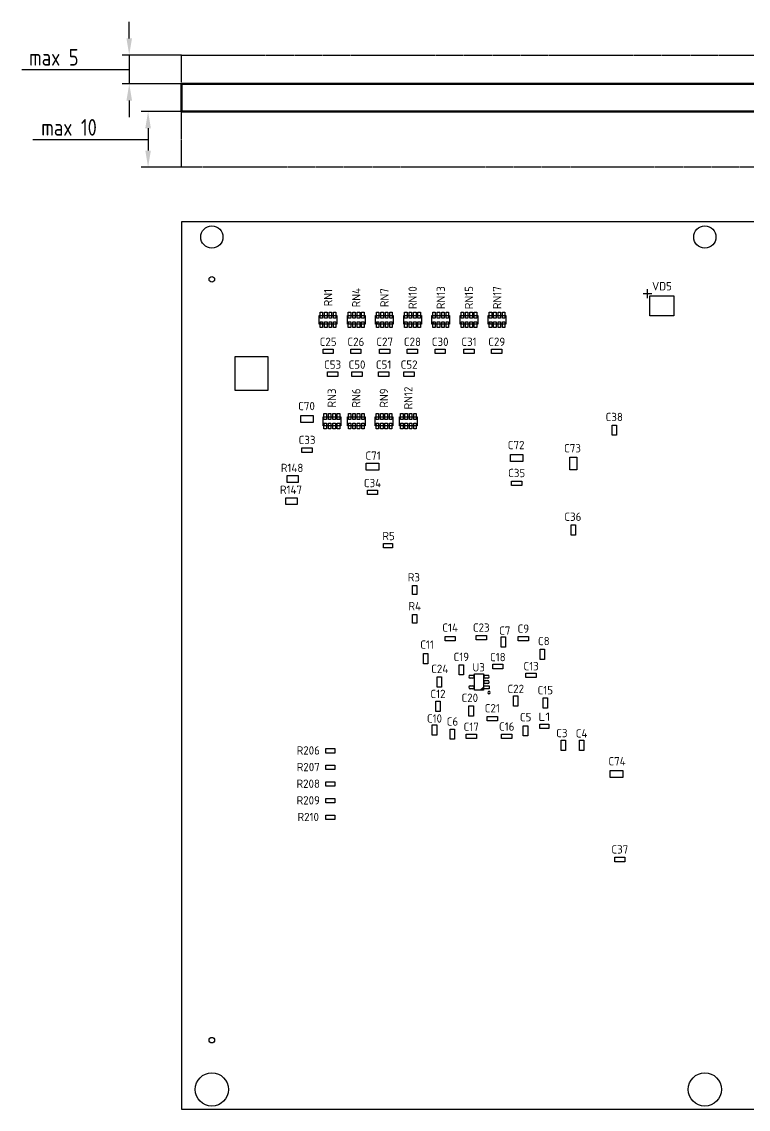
# Model space of a CAD drawing. Header units: millimetres. Extents: x -14 to 566, y -70 to 137.
# Drawn here: x 303.6 to 434.6, y -70.1 to 126 of the extents above; entities that cross this region are included whole.
import ezdxf
from ezdxf.enums import TextEntityAlignment as Align

# ---------------------------------------------------------------- set-up
doc = ezdxf.new("R2010")
doc.units = ezdxf.units.MM
doc.linetypes.add('Тип линии1', pattern=[10, 5, 0, 5])
for name, color, linetype in [('BG_OUTLINE', 7, 'Continuous'), ('PG_ASSEMBLY_BOTTOM', 7, 'Continuous'), ('PIN_BOTTOM', 7, 'Continuous'), ('RD_ASSEMBLY_BOTTOM', 7, 'Continuous'), ('РАЗМЕРЫ', 7, 'Continuous')]:
    doc.layers.add(name, color=color, linetype=linetype)
doc.styles.get("Standard").update_dxf_attribs({"font": 'txt.shx'})
doc.styles.add('ГОСТ 2.304', font='CS_Gost2304.shx')
doc.dimstyles.new('ЕСКД', dxfattribs={"dimscale": 0, "dimtxt": 3, "dimasz": 3, "dimexe": 1.25, "dimexo": 0, "dimtad": 1, "dimtoh": 1, "dimdec": 3, "dimrnd": 0.5, "dimtxsty": 'ГОСТ 2.304', "dimcen": 5, "dimadec": 3, "dimazin": 2, "dimtfac": 0.75, "dimtdec": 4, "dimtmove": 1, "dimatfit": 3, "dimfxl": 1, "dimtolj": 1, "dimarcsym": 0})

# ---------------------------------------------------------------- blocks, each defined once
blk = doc.blocks.new('*D427')
at = {"layer": 'Defpoints', "color": 0}
for p in [(332.4, 120), (323, 114.8), (332.4, 114.8)]:
    blk.add_point(p, dxfattribs=at)
at = {"layer": 'РАЗМЕРЫ', "color": 0, "lineweight": -2}
for p, q in [((323, 123), (323, 126)), ((332.4, 120), (321.75, 120)), ((323, 120), (323, 114.8)), ((303.61, 117.4), (315.19, 117.4)), ((315.19, 117.4), (323, 117.4)), ((332.4, 114.8), (321.75, 114.8)), ((323, 111.8), (323, 108.8))]:
    blk.add_line(p, q, dxfattribs=at)
at = {"layer": 'РАЗМЕРЫ', "color": 0}
for points in [[(322.5, 123), (323.5, 123), (323, 120)], [(323.5, 111.8), (322.5, 111.8), (323, 114.8)]]:
    blk.add_solid(points, dxfattribs=at)
at = {"layer": 'РАЗМЕРЫ', "color": 0, "ltscale": 100, "insert": (309.4, 119.59), "char_height": 3, "attachment_point": 5, "style": 'ГОСТ 2.304'}
blk.add_mtext('\\A1;max 5', dxfattribs=at)
blk = doc.blocks.new('*D428')
at = {"layer": 'Defpoints', "color": 0}
for p in [(332.4, 109.8), (326.4, 99.78), (332.4, 99.78)]:
    blk.add_point(p, dxfattribs=at)
at = {"layer": 'РАЗМЕРЫ', "color": 0, "lineweight": -2}
for p, q in [((332.4, 109.8), (325.15, 109.8)), ((326.4, 106.8), (326.4, 102.78)), ((305.63, 104.79), (318.65, 104.79)), ((318.65, 104.79), (326.4, 104.79)), ((332.4, 99.78), (325.15, 99.78))]:
    blk.add_line(p, q, dxfattribs=at)
at = {"layer": 'РАЗМЕРЫ', "color": 0}
for points in [[(326.9, 106.8), (325.9, 106.8), (326.4, 109.8)], [(325.9, 102.78), (326.9, 102.78), (326.4, 99.78)]]:
    blk.add_solid(points, dxfattribs=at)
at = {"layer": 'РАЗМЕРЫ', "color": 0, "ltscale": 100, "insert": (312.14, 106.96), "char_height": 3, "attachment_point": 5, "style": 'ГОСТ 2.304'}
blk.add_mtext('\\A1;max 10', dxfattribs=at)

msp = doc.modelspace()

# ---------------------------------------------------------------- linework, layer by layer
at = {"layer": 'BG_OUTLINE'}
for p, q in [((565.65, 89.9499), (332.4, 89.9499)), ((332.4, 89.9499), (332.4, -70.0501)), ((332.4, -70.0501), (565.65, -70.0501))]:
    msp.add_line(p, q, dxfattribs=at)
at = {"layer": 'BG_OUTLINE', "linetype": 'Тип линии1'}
msp.add_lwpolyline([(332.4, 120), (565.65, 120), (565.65, 99.7824), (332.4, 99.7824)], close=True, dxfattribs=at)
at = {"layer": 'BG_OUTLINE', "lineweight": 50}
msp.add_lwpolyline([(332.4, 114.8), (565.65, 114.8), (565.65, 109.8), (332.4, 109.8)], close=True, dxfattribs=at)
at = {"layer": 'PG_ASSEMBLY_BOTTOM'}
for p, q in [((417.27, 76.9699), (415.67, 76.9699)), ((416.47, 76.1699), (416.47, 77.7699)), ((416.908, 72.9579), (416.908, 76.5819)), ((416.908, 76.5819), (421.232, 76.5819)), ((421.232, 76.5819), (421.232, 72.9579)), ((357.255, 73.052), (360.455, 73.052)), ((357.255, 71.452), (357.255, 73.052)), ((360.455, 73.052), (360.455, 71.452)), ((362.335, 73.052), (365.535, 73.052)), ((362.335, 71.452), (362.335, 73.052)), ((365.535, 73.052), (365.535, 71.452)), ((367.415, 73.052), (370.615, 73.052)), ((367.415, 71.452), (367.415, 73.052)), ((370.615, 73.052), (370.615, 71.452)), ((372.495, 73.052), (375.695, 73.052)), ((372.495, 71.452), (372.495, 73.052)), ((375.695, 73.052), (375.695, 71.452)), ((377.575, 73.052), (380.775, 73.052)), ((377.575, 71.452), (377.575, 73.052)), ((380.775, 73.052), (380.775, 71.452)), ((382.655, 73.052), (385.855, 73.052)), ((382.655, 71.452), (382.655, 73.052)), ((385.855, 73.052), (385.855, 71.452)), ((387.735, 73.052), (390.935, 73.052)), ((387.735, 71.452), (387.735, 73.052)), ((390.935, 73.052), (390.935, 71.452)), ((421.232, 72.9579), (416.908, 72.9579)), ((357.655, 71.452), (357.255, 71.852)), ((357.555, 71.452), (357.255, 71.752)), ((357.455, 71.452), (357.255, 71.652)), ((357.355, 71.452), (357.255, 71.552)), ((360.455, 71.452), (357.255, 71.452)), ((362.735, 71.452), (362.335, 71.852)), ((362.635, 71.452), (362.335, 71.752)), ((362.535, 71.452), (362.335, 71.652)), ((362.435, 71.452), (362.335, 71.552)), ((365.535, 71.452), (362.335, 71.452)), ((367.815, 71.452), (367.415, 71.852)), ((367.715, 71.452), (367.415, 71.752)), ((367.615, 71.452), (367.415, 71.652)), ((367.515, 71.452), (367.415, 71.552)), ((370.615, 71.452), (367.415, 71.452)), ((372.895, 71.452), (372.495, 71.852)), ((372.795, 71.452), (372.495, 71.752)), ((372.695, 71.452), (372.495, 71.652)), ((372.595, 71.452), (372.495, 71.552)), ((375.695, 71.452), (372.495, 71.452)), ((377.975, 71.452), (377.575, 71.852)), ((377.875, 71.452), (377.575, 71.752)), ((377.775, 71.452), (377.575, 71.652)), ((377.675, 71.452), (377.575, 71.552)), ((380.775, 71.452), (377.575, 71.452)), ((383.055, 71.452), (382.655, 71.852)), ((382.955, 71.452), (382.655, 71.752)), ((382.855, 71.452), (382.655, 71.652)), ((382.755, 71.452), (382.655, 71.552)), ((385.855, 71.452), (382.655, 71.452)), ((388.135, 71.452), (387.735, 71.852)), ((388.035, 71.452), (387.735, 71.752)), ((387.935, 71.452), (387.735, 71.652)), ((387.835, 71.452), (387.735, 71.552)), ((390.935, 71.452), (387.735, 71.452)), ((357.945, 66.1699), (357.945, 66.9699)), ((357.945, 66.9699), (359.795, 66.9699)), ((359.795, 66.9699), (359.795, 66.1699)), ((362.945, 66.1699), (362.945, 66.9699)), ((362.945, 66.9699), (364.795, 66.9699)), ((364.795, 66.9699), (364.795, 66.1699)), ((368.145, 66.1699), (368.145, 66.9699)), ((368.145, 66.9699), (369.995, 66.9699)), ((369.995, 66.9699), (369.995, 66.1699)), ((373.145, 66.1699), (373.145, 66.9699)), ((373.145, 66.9699), (374.995, 66.9699)), ((374.995, 66.9699), (374.995, 66.1699)), ((378.145, 66.1699), (378.145, 66.9699)), ((378.145, 66.9699), (379.995, 66.9699)), ((379.995, 66.9699), (379.995, 66.1699)), ((383.345, 66.1699), (383.345, 66.9699)), ((383.345, 66.9699), (385.195, 66.9699)), ((385.195, 66.9699), (385.195, 66.1699)), ((388.345, 66.1699), (388.345, 66.9699)), ((388.345, 66.9699), (390.195, 66.9699)), ((390.195, 66.9699), (390.195, 66.1699)), ((348.07, 65.5699), (342.07, 65.5699)), ((342.07, 65.5699), (342.07, 59.5699)), ((348.07, 59.5699), (348.07, 65.5699)), ((359.795, 66.1699), (357.945, 66.1699)), ((364.795, 66.1699), (362.945, 66.1699)), ((369.995, 66.1699), (368.145, 66.1699)), ((374.995, 66.1699), (373.145, 66.1699)), ((379.995, 66.1699), (378.145, 66.1699)), ((385.195, 66.1699), (383.345, 66.1699)), ((390.195, 66.1699), (388.345, 66.1699)), ((358.745, 62.0604), (358.745, 62.8604)), ((358.745, 62.8604), (360.595, 62.8604)), ((360.595, 62.8604), (360.595, 62.0604)), ((363.145, 62.0604), (363.145, 62.8604)), ((363.145, 62.8604), (364.995, 62.8604)), ((364.995, 62.8604), (364.995, 62.0604)), ((367.945, 62.0604), (367.945, 62.8604)), ((367.945, 62.8604), (369.795, 62.8604)), ((369.795, 62.8604), (369.795, 62.0604)), ((372.545, 62.0604), (372.545, 62.8604)), ((372.545, 62.8604), (374.395, 62.8604)), ((374.395, 62.8604), (374.395, 62.0604)), ((360.595, 62.0604), (358.745, 62.0604)), ((364.995, 62.0604), (363.145, 62.0604)), ((369.795, 62.0604), (367.945, 62.0604)), ((374.395, 62.0604), (372.545, 62.0604)), ((342.07, 59.5699), (348.07, 59.5699)), ((353.945, 53.7449), (353.945, 54.9949)), ((353.945, 54.9949), (356.195, 54.9949)), ((356.195, 54.9949), (356.195, 53.7449)), ((356.195, 53.7449), (353.945, 53.7449)), ((357.945, 54.7817), (361.145, 54.7817)), ((357.945, 53.1817), (357.945, 54.7817)), ((358.345, 53.1817), (357.945, 53.5817)), ((358.245, 53.1817), (357.945, 53.4817)), ((358.145, 53.1817), (357.945, 53.3817)), ((358.045, 53.1817), (357.945, 53.2817)), ((361.145, 53.1817), (357.945, 53.1817)), ((361.145, 54.7817), (361.145, 53.1817)), ((362.345, 54.7817), (365.545, 54.7817)), ((362.345, 53.1817), (362.345, 54.7817)), ((362.745, 53.1817), (362.345, 53.5817)), ((362.645, 53.1817), (362.345, 53.4817)), ((362.545, 53.1817), (362.345, 53.3817)), ((362.445, 53.1817), (362.345, 53.2817)), ((365.545, 53.1817), (362.345, 53.1817)), ((365.545, 54.7817), (365.545, 53.1817)), ((367.345, 54.7817), (370.545, 54.7817)), ((367.345, 53.1817), (367.345, 54.7817)), ((367.745, 53.1817), (367.345, 53.5817)), ((367.645, 53.1817), (367.345, 53.4817)), ((367.545, 53.1817), (367.345, 53.3817)), ((367.445, 53.1817), (367.345, 53.2817)), ((370.545, 53.1817), (367.345, 53.1817)), ((370.545, 54.7817), (370.545, 53.1817)), ((371.745, 54.7817), (374.945, 54.7817)), ((371.745, 53.1817), (371.745, 54.7817)), ((372.145, 53.1817), (371.745, 53.5817)), ((372.045, 53.1817), (371.745, 53.4817)), ((371.945, 53.1817), (371.745, 53.3817)), ((371.845, 53.1817), (371.745, 53.2817)), ((374.945, 53.1817), (371.745, 53.1817)), ((374.945, 54.7817), (374.945, 53.1817)), ((410.07, 51.4449), (410.07, 53.2949)), ((410.07, 53.2949), (410.87, 53.2949)), ((410.87, 53.2949), (410.87, 51.4449)), ((410.87, 51.4449), (410.07, 51.4449)), ((354.145, 48.3699), (354.145, 49.1699)), ((354.145, 49.1699), (355.995, 49.1699)), ((355.995, 49.1699), (355.995, 48.3699)), ((355.995, 48.3699), (354.145, 48.3699)), ((391.745, 46.7449), (391.745, 47.9949)), ((391.745, 47.9949), (393.995, 47.9949)), ((393.995, 47.9949), (393.995, 46.7449)), ((402.445, 47.4949), (403.695, 47.4949)), ((402.445, 45.2449), (402.445, 47.4949)), ((403.695, 47.4949), (403.695, 45.2449)), ((365.745, 45.1449), (365.745, 46.3949)), ((365.745, 46.3949), (367.995, 46.3949)), ((367.995, 45.1449), (365.745, 45.1449)), ((367.995, 46.3949), (367.995, 45.1449)), ((393.995, 46.7449), (391.745, 46.7449)), ((403.695, 45.2449), (402.445, 45.2449)), ((351.47, 42.9449), (351.47, 44.1949)), ((351.47, 44.1949), (353.47, 44.1949)), ((353.47, 44.1949), (353.47, 42.9449)), ((391.945, 42.3699), (391.945, 43.1699)), ((391.945, 43.1699), (393.795, 43.1699)), ((393.795, 43.1699), (393.795, 42.3699)), ((353.47, 42.9449), (351.47, 42.9449)), ((365.945, 40.7699), (365.945, 41.5699)), ((365.945, 41.5699), (367.795, 41.5699)), ((367.795, 41.5699), (367.795, 40.7699)), ((393.795, 42.3699), (391.945, 42.3699)), ((351.27, 38.9449), (351.27, 40.1949)), ((351.27, 40.1949), (353.27, 40.1949)), ((353.27, 40.1949), (353.27, 38.9449)), ((367.795, 40.7699), (365.945, 40.7699)), ((353.27, 38.9449), (351.27, 38.9449)), ((402.67, 33.4449), (402.67, 35.2949)), ((402.67, 35.2949), (403.47, 35.2949)), ((403.47, 35.2949), (403.47, 33.4449)), ((403.47, 33.4449), (402.67, 33.4449)), ((368.87, 31.1699), (368.87, 31.9699)), ((368.87, 31.9699), (370.47, 31.9699)), ((370.47, 31.9699), (370.47, 31.1699)), ((370.47, 31.1699), (368.87, 31.1699)), ((374.07, 24.3699), (374.87, 24.3699)), ((374.07, 22.7699), (374.07, 24.3699)), ((374.87, 24.3699), (374.87, 22.7699)), ((374.87, 22.7699), (374.07, 22.7699)), ((374.07, 19.1699), (374.87, 19.1699)), ((374.07, 17.5699), (374.07, 19.1699)), ((374.87, 19.1699), (374.87, 17.5699)), ((374.87, 17.5699), (374.07, 17.5699)), ((379.945, 14.3699), (379.945, 15.1699)), ((379.945, 15.1699), (381.795, 15.1699)), ((381.795, 14.3699), (379.945, 14.3699)), ((381.795, 15.1699), (381.795, 14.3699)), ((385.5535, 14.5699), (385.5535, 15.3699)), ((385.5535, 15.3699), (387.4035, 15.3699)), ((387.4035, 14.5699), (385.5535, 14.5699)), ((387.4035, 15.3699), (387.4035, 14.5699)), ((390.07, 15.0949), (390.87, 15.0949)), ((390.07, 13.2449), (390.07, 15.0949)), ((390.87, 15.0949), (390.87, 13.2449)), ((393.145, 14.3699), (393.145, 15.1699)), ((393.145, 15.1699), (394.995, 15.1699)), ((394.995, 14.3699), (393.145, 14.3699)), ((394.995, 15.1699), (394.995, 14.3699)), ((376.0582, 12.0949), (376.8582, 12.0949)), ((376.0582, 10.2449), (376.0582, 12.0949)), ((376.8582, 12.0949), (376.8582, 10.2449)), ((390.87, 13.2449), (390.07, 13.2449)), ((397.1125, 12.8949), (397.9125, 12.8949)), ((397.1125, 11.0449), (397.1125, 12.8949)), ((397.9125, 12.8949), (397.9125, 11.0449)), ((376.8582, 10.2449), (376.0582, 10.2449)), ((382.47, 10.0872), (383.27, 10.0872)), ((382.47, 8.2372), (382.47, 10.0872)), ((383.27, 10.0872), (383.27, 8.2372)), ((388.545, 9.3699), (388.545, 10.1699)), ((388.545, 10.1699), (390.395, 10.1699)), ((390.395, 10.1699), (390.395, 9.3699)), ((397.9125, 11.0449), (397.1125, 11.0449)), ((378.5423, 7.8949), (379.3423, 7.8949)), ((378.5423, 6.0449), (378.5423, 7.8949)), ((379.3423, 7.8949), (379.3423, 6.0449)), ((383.27, 8.2372), (382.47, 8.2372)), ((385.27, 5.5199), (385.27, 8.4199)), ((385.27, 8.4199), (386.87, 8.4199)), ((386.87, 8.4199), (386.87, 5.5199)), ((390.395, 9.3699), (388.545, 9.3699)), ((394.545, 7.7592), (394.545, 8.5592)), ((394.545, 8.5592), (396.395, 8.5592)), ((396.395, 8.5592), (396.395, 7.7592)), ((379.3423, 6.0449), (378.5423, 6.0449)), ((386.87, 6.0699), (386.37, 5.5699)), ((386.87, 5.9699), (386.47, 5.5699)), ((396.395, 7.7592), (394.545, 7.7592)), ((386.87, 5.5199), (385.27, 5.5199)), ((386.87, 5.8699), (386.57, 5.5699)), ((386.87, 5.7699), (386.67, 5.5699)), ((386.87, 5.6699), (386.77, 5.5699)), ((392.2967, 2.6449), (392.2967, 4.4949)), ((392.2967, 4.4949), (393.0967, 4.4949)), ((393.0967, 4.4949), (393.0967, 2.6449)), ((397.6357, 4.0949), (398.4357, 4.0949)), ((397.6357, 2.2449), (397.6357, 4.0949)), ((398.4357, 4.0949), (398.4357, 2.2449)), ((378.27, 3.5118), (379.07, 3.5118)), ((378.27, 1.6618), (378.27, 3.5118)), ((379.07, 3.5118), (379.07, 1.6618)), ((384.27, 0.8286), (384.27, 2.6786)), ((384.27, 2.6786), (385.07, 2.6786)), ((385.07, 2.6786), (385.07, 0.8286)), ((393.0967, 2.6449), (392.2967, 2.6449)), ((398.4357, 2.2449), (397.6357, 2.2449)), ((379.07, 1.6618), (378.27, 1.6618)), ((385.07, 0.8286), (384.27, 0.8286)), ((387.545, -0.0454), (387.545, 0.7546)), ((387.545, 0.7546), (389.395, 0.7546)), ((389.395, 0.7546), (389.395, -0.0454)), ((377.6422, -2.6217), (377.6422, -0.7717)), ((377.6422, -0.7717), (378.4422, -0.7717)), ((378.4422, -0.7717), (378.4422, -2.6217)), ((380.87, -3.3551), (380.87, -1.5051)), ((380.87, -1.5051), (381.67, -1.5051)), ((381.67, -1.5051), (381.67, -3.3551)), ((389.395, -0.0454), (387.545, -0.0454)), ((394.07, -2.7551), (394.07, -0.9051)), ((394.07, -0.9051), (394.87, -0.9051)), ((394.87, -0.9051), (394.87, -2.7551)), ((397.0504, -1.4301), (397.0504, -0.6301)), ((397.0504, -0.6301), (398.6744, -0.6301)), ((398.6744, -1.4301), (397.0504, -1.4301)), ((398.6744, -0.6301), (398.6744, -1.4301)), ((378.4422, -2.6217), (377.6422, -2.6217)), ((381.67, -3.3551), (380.87, -3.3551)), ((383.745, -3.2301), (383.745, -2.4301)), ((383.745, -2.4301), (385.595, -2.4301)), ((385.595, -3.2301), (383.745, -3.2301)), ((385.595, -2.4301), (385.595, -3.2301)), ((390.145, -3.2301), (390.145, -2.4301)), ((390.145, -2.4301), (391.995, -2.4301)), ((391.995, -3.2301), (390.145, -3.2301)), ((391.995, -2.4301), (391.995, -3.2301)), ((394.87, -2.7551), (394.07, -2.7551)), ((400.87, -5.3551), (400.87, -3.5051)), ((400.87, -3.5051), (401.67, -3.5051)), ((401.67, -3.5051), (401.67, -5.3551)), ((404.1926, -5.3551), (404.1926, -3.5051)), ((404.1926, -3.5051), (404.9926, -3.5051)), ((404.9926, -3.5051), (404.9926, -5.3551)), ((358.47, -5.8301), (358.47, -5.0301)), ((358.47, -5.0301), (360.07, -5.0301)), ((360.07, -5.8301), (358.47, -5.8301)), ((360.07, -5.0301), (360.07, -5.8301)), ((401.67, -5.3551), (400.87, -5.3551)), ((404.9926, -5.3551), (404.1926, -5.3551)), ((358.47, -8.8301), (358.47, -8.0301)), ((358.47, -8.0301), (360.07, -8.0301)), ((360.07, -8.8301), (358.47, -8.8301)), ((360.07, -8.0301), (360.07, -8.8301)), ((409.745, -10.2551), (409.745, -9.0051)), ((409.745, -9.0051), (411.995, -9.0051)), ((411.995, -9.0051), (411.995, -10.2551)), ((358.47, -11.8301), (358.47, -11.0301)), ((358.47, -11.0301), (360.07, -11.0301)), ((360.07, -11.0301), (360.07, -11.8301)), ((411.995, -10.2551), (409.745, -10.2551)), ((360.07, -11.8301), (358.47, -11.8301)), ((358.47, -14.8301), (358.47, -14.0301)), ((358.47, -14.0301), (360.07, -14.0301)), ((360.07, -14.8301), (358.47, -14.8301)), ((360.07, -14.0301), (360.07, -14.8301)), ((358.47, -17.8301), (358.47, -17.0301)), ((358.47, -17.0301), (360.07, -17.0301)), ((360.07, -17.0301), (360.07, -17.8301)), ((360.07, -17.8301), (358.47, -17.8301)), ((410.545, -25.4301), (410.545, -24.6301)), ((410.545, -24.6301), (412.395, -24.6301)), ((412.395, -25.4301), (410.545, -25.4301)), ((412.395, -24.6301), (412.395, -25.4301))]:
    msp.add_line(p, q, dxfattribs=at)
for start, end in [(90, 270), (270, 90)]:
    msp.add_arc((387.87, 5.0699), 0.224, start, end, dxfattribs=at)
at = {"layer": 'PIN_BOTTOM'}
for p, q in [((357.43, 73.627), (357.88, 73.627)), ((357.43, 72.577), (357.43, 73.627)), ((357.88, 72.577), (357.43, 72.577)), ((357.88, 73.627), (357.88, 72.577)), ((358.23, 73.627), (358.68, 73.627)), ((358.23, 72.577), (358.23, 73.627)), ((358.68, 72.577), (358.23, 72.577)), ((358.68, 73.627), (358.68, 72.577)), ((359.03, 73.627), (359.48, 73.627)), ((359.03, 72.577), (359.03, 73.627)), ((359.48, 72.577), (359.03, 72.577)), ((359.48, 73.627), (359.48, 72.577)), ((359.83, 73.627), (360.28, 73.627)), ((359.83, 72.577), (359.83, 73.627)), ((360.28, 72.577), (359.83, 72.577)), ((360.28, 73.627), (360.28, 72.577)), ((362.51, 73.627), (362.96, 73.627)), ((362.51, 72.577), (362.51, 73.627)), ((362.96, 72.577), (362.51, 72.577)), ((362.96, 73.627), (362.96, 72.577)), ((363.31, 73.627), (363.76, 73.627)), ((363.31, 72.577), (363.31, 73.627)), ((363.76, 72.577), (363.31, 72.577)), ((363.76, 73.627), (363.76, 72.577)), ((364.11, 73.627), (364.56, 73.627)), ((364.11, 72.577), (364.11, 73.627)), ((364.56, 72.577), (364.11, 72.577)), ((364.56, 73.627), (364.56, 72.577)), ((364.91, 73.627), (365.36, 73.627)), ((364.91, 72.577), (364.91, 73.627)), ((365.36, 72.577), (364.91, 72.577)), ((365.36, 73.627), (365.36, 72.577)), ((367.59, 73.627), (368.04, 73.627)), ((367.59, 72.577), (367.59, 73.627)), ((368.04, 72.577), (367.59, 72.577)), ((368.04, 73.627), (368.04, 72.577)), ((368.39, 73.627), (368.84, 73.627)), ((368.39, 72.577), (368.39, 73.627)), ((368.84, 72.577), (368.39, 72.577)), ((368.84, 73.627), (368.84, 72.577)), ((369.19, 73.627), (369.64, 73.627)), ((369.19, 72.577), (369.19, 73.627)), ((369.64, 72.577), (369.19, 72.577)), ((369.64, 73.627), (369.64, 72.577)), ((369.99, 73.627), (370.44, 73.627)), ((369.99, 72.577), (369.99, 73.627)), ((370.44, 72.577), (369.99, 72.577)), ((370.44, 73.627), (370.44, 72.577)), ((372.67, 73.627), (373.12, 73.627)), ((372.67, 72.577), (372.67, 73.627)), ((373.12, 72.577), (372.67, 72.577)), ((373.12, 73.627), (373.12, 72.577)), ((373.47, 73.627), (373.92, 73.627)), ((373.47, 72.577), (373.47, 73.627)), ((373.92, 72.577), (373.47, 72.577)), ((373.92, 73.627), (373.92, 72.577)), ((374.27, 73.627), (374.72, 73.627)), ((374.27, 72.577), (374.27, 73.627)), ((374.72, 72.577), (374.27, 72.577)), ((374.72, 73.627), (374.72, 72.577)), ((375.07, 73.627), (375.52, 73.627)), ((375.07, 72.577), (375.07, 73.627)), ((375.52, 72.577), (375.07, 72.577)), ((375.52, 73.627), (375.52, 72.577)), ((377.75, 73.627), (378.2, 73.627)), ((377.75, 72.577), (377.75, 73.627)), ((378.2, 72.577), (377.75, 72.577)), ((378.2, 73.627), (378.2, 72.577)), ((378.55, 73.627), (379, 73.627)), ((378.55, 72.577), (378.55, 73.627)), ((379, 72.577), (378.55, 72.577)), ((379, 73.627), (379, 72.577)), ((379.35, 73.627), (379.8, 73.627)), ((379.35, 72.577), (379.35, 73.627)), ((379.8, 72.577), (379.35, 72.577)), ((379.8, 73.627), (379.8, 72.577)), ((380.15, 73.627), (380.6, 73.627)), ((380.15, 72.577), (380.15, 73.627)), ((380.6, 72.577), (380.15, 72.577)), ((380.6, 73.627), (380.6, 72.577)), ((382.83, 73.627), (383.28, 73.627)), ((382.83, 72.577), (382.83, 73.627)), ((383.28, 72.577), (382.83, 72.577)), ((383.28, 73.627), (383.28, 72.577)), ((383.63, 73.627), (384.08, 73.627)), ((383.63, 72.577), (383.63, 73.627)), ((384.08, 72.577), (383.63, 72.577)), ((384.08, 73.627), (384.08, 72.577)), ((384.43, 73.627), (384.88, 73.627)), ((384.43, 72.577), (384.43, 73.627)), ((384.88, 72.577), (384.43, 72.577)), ((384.88, 73.627), (384.88, 72.577)), ((385.23, 73.627), (385.68, 73.627)), ((385.23, 72.577), (385.23, 73.627)), ((385.68, 72.577), (385.23, 72.577)), ((385.68, 73.627), (385.68, 72.577)), ((387.91, 73.627), (388.36, 73.627)), ((387.91, 72.577), (387.91, 73.627)), ((388.36, 72.577), (387.91, 72.577)), ((388.36, 73.627), (388.36, 72.577)), ((388.71, 73.627), (389.16, 73.627)), ((388.71, 72.577), (388.71, 73.627)), ((389.16, 72.577), (388.71, 72.577)), ((389.16, 73.627), (389.16, 72.577)), ((389.51, 73.627), (389.96, 73.627)), ((389.51, 72.577), (389.51, 73.627)), ((389.96, 72.577), (389.51, 72.577)), ((389.96, 73.627), (389.96, 72.577)), ((390.31, 73.627), (390.76, 73.627)), ((390.31, 72.577), (390.31, 73.627)), ((390.76, 72.577), (390.31, 72.577)), ((390.76, 73.627), (390.76, 72.577)), ((357.43, 70.877), (357.43, 71.927)), ((357.43, 71.927), (357.88, 71.927)), ((357.88, 70.877), (357.43, 70.877)), ((357.88, 71.927), (357.88, 70.877)), ((358.23, 70.877), (358.23, 71.927)), ((358.23, 71.927), (358.68, 71.927)), ((358.68, 70.877), (358.23, 70.877)), ((358.68, 71.927), (358.68, 70.877)), ((359.03, 70.877), (359.03, 71.927)), ((359.03, 71.927), (359.48, 71.927)), ((359.48, 70.877), (359.03, 70.877)), ((359.48, 71.927), (359.48, 70.877)), ((359.83, 70.877), (359.83, 71.927)), ((359.83, 71.927), (360.28, 71.927)), ((360.28, 70.877), (359.83, 70.877)), ((360.28, 71.927), (360.28, 70.877)), ((362.51, 70.877), (362.51, 71.927)), ((362.51, 71.927), (362.96, 71.927)), ((362.96, 70.877), (362.51, 70.877)), ((362.96, 71.927), (362.96, 70.877)), ((363.31, 70.877), (363.31, 71.927)), ((363.31, 71.927), (363.76, 71.927)), ((363.76, 70.877), (363.31, 70.877)), ((363.76, 71.927), (363.76, 70.877)), ((364.11, 70.877), (364.11, 71.927)), ((364.11, 71.927), (364.56, 71.927)), ((364.56, 70.877), (364.11, 70.877)), ((364.56, 71.927), (364.56, 70.877)), ((364.91, 70.877), (364.91, 71.927)), ((364.91, 71.927), (365.36, 71.927)), ((365.36, 70.877), (364.91, 70.877)), ((365.36, 71.927), (365.36, 70.877)), ((367.59, 70.877), (367.59, 71.927)), ((367.59, 71.927), (368.04, 71.927)), ((368.04, 70.877), (367.59, 70.877)), ((368.04, 71.927), (368.04, 70.877)), ((368.39, 70.877), (368.39, 71.927)), ((368.39, 71.927), (368.84, 71.927)), ((368.84, 70.877), (368.39, 70.877)), ((368.84, 71.927), (368.84, 70.877)), ((369.19, 70.877), (369.19, 71.927)), ((369.19, 71.927), (369.64, 71.927)), ((369.64, 70.877), (369.19, 70.877)), ((369.64, 71.927), (369.64, 70.877)), ((369.99, 70.877), (369.99, 71.927)), ((369.99, 71.927), (370.44, 71.927)), ((370.44, 70.877), (369.99, 70.877)), ((370.44, 71.927), (370.44, 70.877)), ((372.67, 70.877), (372.67, 71.927)), ((372.67, 71.927), (373.12, 71.927)), ((373.12, 70.877), (372.67, 70.877)), ((373.12, 71.927), (373.12, 70.877)), ((373.47, 70.877), (373.47, 71.927)), ((373.47, 71.927), (373.92, 71.927)), ((373.92, 70.877), (373.47, 70.877)), ((373.92, 71.927), (373.92, 70.877)), ((374.27, 70.877), (374.27, 71.927)), ((374.27, 71.927), (374.72, 71.927)), ((374.72, 70.877), (374.27, 70.877)), ((374.72, 71.927), (374.72, 70.877)), ((375.07, 70.877), (375.07, 71.927)), ((375.07, 71.927), (375.52, 71.927)), ((375.52, 70.877), (375.07, 70.877)), ((375.52, 71.927), (375.52, 70.877)), ((377.75, 70.877), (377.75, 71.927)), ((377.75, 71.927), (378.2, 71.927)), ((378.2, 70.877), (377.75, 70.877)), ((378.2, 71.927), (378.2, 70.877)), ((378.55, 70.877), (378.55, 71.927)), ((378.55, 71.927), (379, 71.927)), ((379, 70.877), (378.55, 70.877)), ((379, 71.927), (379, 70.877)), ((379.35, 70.877), (379.35, 71.927)), ((379.35, 71.927), (379.8, 71.927)), ((379.8, 70.877), (379.35, 70.877)), ((379.8, 71.927), (379.8, 70.877)), ((380.15, 70.877), (380.15, 71.927)), ((380.15, 71.927), (380.6, 71.927)), ((380.6, 70.877), (380.15, 70.877)), ((380.6, 71.927), (380.6, 70.877)), ((382.83, 70.877), (382.83, 71.927)), ((382.83, 71.927), (383.28, 71.927)), ((383.28, 70.877), (382.83, 70.877)), ((383.28, 71.927), (383.28, 70.877)), ((383.63, 70.877), (383.63, 71.927)), ((383.63, 71.927), (384.08, 71.927)), ((384.08, 70.877), (383.63, 70.877)), ((384.08, 71.927), (384.08, 70.877)), ((384.43, 70.877), (384.43, 71.927)), ((384.43, 71.927), (384.88, 71.927)), ((384.88, 70.877), (384.43, 70.877)), ((384.88, 71.927), (384.88, 70.877)), ((385.23, 70.877), (385.23, 71.927)), ((385.23, 71.927), (385.68, 71.927)), ((385.68, 70.877), (385.23, 70.877)), ((385.68, 71.927), (385.68, 70.877)), ((387.91, 70.877), (387.91, 71.927)), ((387.91, 71.927), (388.36, 71.927)), ((388.36, 70.877), (387.91, 70.877)), ((388.36, 71.927), (388.36, 70.877)), ((388.71, 70.877), (388.71, 71.927)), ((388.71, 71.927), (389.16, 71.927)), ((389.16, 70.877), (388.71, 70.877)), ((389.16, 71.927), (389.16, 70.877)), ((389.51, 70.877), (389.51, 71.927)), ((389.51, 71.927), (389.96, 71.927)), ((389.96, 70.877), (389.51, 70.877)), ((389.96, 71.927), (389.96, 70.877)), ((390.31, 70.877), (390.31, 71.927)), ((390.31, 71.927), (390.76, 71.927)), ((390.76, 70.877), (390.31, 70.877)), ((390.76, 71.927), (390.76, 70.877)), ((358.12, 55.3567), (358.57, 55.3567)), ((358.12, 54.3067), (358.12, 55.3567)), ((358.57, 55.3567), (358.57, 54.3067)), ((358.92, 55.3567), (359.37, 55.3567)), ((358.92, 54.3067), (358.92, 55.3567)), ((359.37, 55.3567), (359.37, 54.3067)), ((359.72, 55.3567), (360.17, 55.3567)), ((359.72, 54.3067), (359.72, 55.3567)), ((360.17, 55.3567), (360.17, 54.3067)), ((360.52, 55.3567), (360.97, 55.3567)), ((360.52, 54.3067), (360.52, 55.3567)), ((360.97, 55.3567), (360.97, 54.3067)), ((362.52, 55.3567), (362.97, 55.3567)), ((362.52, 54.3067), (362.52, 55.3567)), ((362.97, 55.3567), (362.97, 54.3067)), ((363.32, 55.3567), (363.77, 55.3567)), ((363.32, 54.3067), (363.32, 55.3567)), ((363.77, 55.3567), (363.77, 54.3067)), ((364.12, 55.3567), (364.57, 55.3567)), ((364.12, 54.3067), (364.12, 55.3567)), ((364.57, 55.3567), (364.57, 54.3067)), ((364.92, 55.3567), (365.37, 55.3567)), ((364.92, 54.3067), (364.92, 55.3567)), ((365.37, 55.3567), (365.37, 54.3067)), ((367.52, 55.3567), (367.97, 55.3567)), ((367.52, 54.3067), (367.52, 55.3567)), ((367.97, 55.3567), (367.97, 54.3067)), ((368.32, 55.3567), (368.77, 55.3567)), ((368.32, 54.3067), (368.32, 55.3567)), ((368.77, 55.3567), (368.77, 54.3067)), ((369.12, 55.3567), (369.57, 55.3567)), ((369.12, 54.3067), (369.12, 55.3567)), ((369.57, 55.3567), (369.57, 54.3067)), ((369.92, 55.3567), (370.37, 55.3567)), ((369.92, 54.3067), (369.92, 55.3567)), ((370.37, 55.3567), (370.37, 54.3067)), ((371.92, 55.3567), (372.37, 55.3567)), ((371.92, 54.3067), (371.92, 55.3567)), ((372.37, 55.3567), (372.37, 54.3067)), ((372.72, 55.3567), (373.17, 55.3567)), ((372.72, 54.3067), (372.72, 55.3567)), ((373.17, 55.3567), (373.17, 54.3067)), ((373.52, 55.3567), (373.97, 55.3567)), ((373.52, 54.3067), (373.52, 55.3567)), ((373.97, 55.3567), (373.97, 54.3067)), ((374.32, 55.3567), (374.77, 55.3567)), ((374.32, 54.3067), (374.32, 55.3567)), ((374.77, 55.3567), (374.77, 54.3067)), ((358.57, 54.3067), (358.12, 54.3067)), ((358.12, 52.6067), (358.12, 53.6567)), ((358.12, 53.6567), (358.57, 53.6567)), ((358.57, 53.6567), (358.57, 52.6067)), ((359.37, 54.3067), (358.92, 54.3067)), ((358.92, 52.6067), (358.92, 53.6567)), ((358.92, 53.6567), (359.37, 53.6567)), ((359.37, 53.6567), (359.37, 52.6067)), ((360.17, 54.3067), (359.72, 54.3067)), ((359.72, 52.6067), (359.72, 53.6567)), ((359.72, 53.6567), (360.17, 53.6567)), ((360.17, 53.6567), (360.17, 52.6067)), ((360.97, 54.3067), (360.52, 54.3067)), ((360.52, 52.6067), (360.52, 53.6567)), ((360.52, 53.6567), (360.97, 53.6567)), ((360.97, 53.6567), (360.97, 52.6067)), ((362.97, 54.3067), (362.52, 54.3067)), ((362.52, 52.6067), (362.52, 53.6567)), ((362.52, 53.6567), (362.97, 53.6567)), ((362.97, 53.6567), (362.97, 52.6067)), ((363.77, 54.3067), (363.32, 54.3067)), ((363.32, 52.6067), (363.32, 53.6567)), ((363.32, 53.6567), (363.77, 53.6567)), ((363.77, 53.6567), (363.77, 52.6067)), ((364.57, 54.3067), (364.12, 54.3067)), ((364.12, 52.6067), (364.12, 53.6567)), ((364.12, 53.6567), (364.57, 53.6567)), ((364.57, 53.6567), (364.57, 52.6067)), ((365.37, 54.3067), (364.92, 54.3067)), ((364.92, 52.6067), (364.92, 53.6567)), ((364.92, 53.6567), (365.37, 53.6567)), ((365.37, 53.6567), (365.37, 52.6067)), ((367.97, 54.3067), (367.52, 54.3067)), ((367.52, 52.6067), (367.52, 53.6567)), ((367.52, 53.6567), (367.97, 53.6567)), ((367.97, 53.6567), (367.97, 52.6067)), ((368.77, 54.3067), (368.32, 54.3067)), ((368.32, 52.6067), (368.32, 53.6567)), ((368.32, 53.6567), (368.77, 53.6567)), ((368.77, 53.6567), (368.77, 52.6067)), ((369.57, 54.3067), (369.12, 54.3067)), ((369.12, 52.6067), (369.12, 53.6567)), ((369.12, 53.6567), (369.57, 53.6567)), ((369.57, 53.6567), (369.57, 52.6067)), ((370.37, 54.3067), (369.92, 54.3067)), ((369.92, 52.6067), (369.92, 53.6567)), ((369.92, 53.6567), (370.37, 53.6567)), ((370.37, 53.6567), (370.37, 52.6067)), ((372.37, 54.3067), (371.92, 54.3067)), ((371.92, 52.6067), (371.92, 53.6567)), ((371.92, 53.6567), (372.37, 53.6567)), ((372.37, 53.6567), (372.37, 52.6067)), ((373.17, 54.3067), (372.72, 54.3067)), ((372.72, 52.6067), (372.72, 53.6567)), ((372.72, 53.6567), (373.17, 53.6567)), ((373.17, 53.6567), (373.17, 52.6067)), ((373.97, 54.3067), (373.52, 54.3067)), ((373.52, 52.6067), (373.52, 53.6567)), ((373.52, 53.6567), (373.97, 53.6567)), ((373.97, 53.6567), (373.97, 52.6067)), ((374.77, 54.3067), (374.32, 54.3067)), ((374.32, 52.6067), (374.32, 53.6567)), ((374.32, 53.6567), (374.77, 53.6567)), ((374.77, 53.6567), (374.77, 52.6067)), ((358.57, 52.6067), (358.12, 52.6067)), ((359.37, 52.6067), (358.92, 52.6067)), ((360.17, 52.6067), (359.72, 52.6067)), ((360.97, 52.6067), (360.52, 52.6067)), ((362.97, 52.6067), (362.52, 52.6067)), ((363.77, 52.6067), (363.32, 52.6067)), ((364.57, 52.6067), (364.12, 52.6067)), ((365.37, 52.6067), (364.92, 52.6067)), ((367.97, 52.6067), (367.52, 52.6067)), ((368.77, 52.6067), (368.32, 52.6067)), ((369.57, 52.6067), (369.12, 52.6067)), ((370.37, 52.6067), (369.92, 52.6067)), ((372.37, 52.6067), (371.92, 52.6067)), ((373.17, 52.6067), (372.72, 52.6067)), ((373.97, 52.6067), (373.52, 52.6067)), ((374.77, 52.6067), (374.32, 52.6067)), ((384.495, 8.1949), (384.945, 8.1949)), ((387.195, 8.1949), (387.645, 8.1949)), ((384.945, 7.6449), (384.495, 7.6449)), ((384.495, 6.2949), (384.945, 6.2949)), ((386.92, 5.7449), (386.92, 6.2949)), ((386.92, 6.2949), (387.92, 6.2949)), ((387.645, 7.6449), (387.195, 7.6449)), ((387.195, 7.2449), (387.645, 7.2449)), ((387.645, 6.6949), (387.195, 6.6949)), ((387.92, 6.2949), (387.92, 5.7449)), ((384.945, 5.7449), (384.495, 5.7449)), ((387.92, 5.7449), (386.92, 5.7449))]:
    msp.add_line(p, q, dxfattribs=at)
for centre, radius in [((337.9, 87.1899), 2), ((426.8, 87.1899), 2), ((337.9, 79.5699), 0.5), ((337.9, -57.5901), 0.5), ((337.9, -66.4801), 3), ((426.8, -66.4801), 3)]:
    msp.add_circle(centre, radius, dxfattribs=at)
for centre, start, end in [((384.495, 7.9199), 90, 270), ((384.945, 7.9199), 270, 90), ((387.195, 7.9199), 90, 270), ((387.645, 7.9199), 270, 90), ((384.495, 6.0199), 90, 270), ((384.945, 6.0199), 270, 90), ((387.195, 6.9699), 90, 270), ((387.645, 6.9699), 270, 90)]:
    msp.add_arc(centre, 0.275, start, end, dxfattribs=at)

# ---------------------------------------------------------------- texts
at = {"layer": 'RD_ASSEMBLY_BOTTOM'}
for s, width, p in [('VD5', 0.916667, (419.07, 77.5758)), ('C25', 0.916667, (358.87, 67.5535)), ('C26', 0.916667, (363.87, 67.5515)), ('C27', 0.916667, (369.07, 67.5535)), ('C28', 0.916667, (374.07, 67.5515)), ('C30', 0.916667, (379.07, 67.5515)), ('C31', 0.916667, (384.27, 67.5535)), ('C29', 0.916667, (389.27, 67.5515)), ('C53', 0.916667, (359.67, 63.442)), ('C50', 0.916667, (364.07, 63.4441)), ('C51', 0.916667, (368.87, 63.442)), ('C52', 0.916667, (373.47, 63.4441)), ('C70', 0.916667, (354.97, 55.9699)), ('C38', 0.916667, (410.4731, 54.0014)), ('C33', 0.916667, (355.07, 49.8582)), ('C72', 0.916667, (392.77, 48.9398)), ('C73', 0.916667, (402.9396, 48.3709)), ('C71', 0.916667, (366.97, 47.0332)), ('R148', 0.916667, (352.37, 44.8261)), ('C35', 0.916667, (392.87, 43.8979)), ('C34', 0.916667, (366.87, 42.0893)), ('R147', 0.916667, (352.17, 40.8828)), ('C36', 0.916667, (403.0029, 36.0186)), ('R5', 0.916667, (369.77, 32.54)), ('R3', 0.916667, (374.3326, 25.0948)), ('R4', 0.916667, (374.489, 19.8976)), ('C14', 0.916667, (380.87, 16.0229)), ('C23', 0.916667, (386.4785, 16.0362)), ('C7', 0.916667, (390.724, 15.4902)), ('C9', 0.916667, (394.07, 15.8362)), ('C11', 0.916667, (376.7122, 12.9625)), ('C8', 0.916667, (397.7665, 13.6078)), ('C19', 0.916667, (382.8797, 10.7527)), ('C18', 0.916667, (389.47, 10.7125)), ('C24', 0.916667, (378.9896, 8.5946)), ('U3', 0.916667, (386.0096, 8.8693)), ('C13', 0.916667, (395.47, 9.0772)), ('C22', 0.916667, (392.7033, 4.9855)), ('C15', 0.916667, (398.0395, 4.7501)), ('C12', 0.916667, (378.6777, 4.0824)), ('C20', 0.916667, (384.416, 3.3699)), ('C21', 0.916667, (388.47, 1.4934)), ('C10', 0.916667, (378.0434, -0.3523)), ('C6', 0.916667, (381.287, -0.9017)), ('C5', 0.916667, (394.4853, -0.1186)), ('L1', 1.125, (397.8624, -0.0303)), ('C17', 0.916667, (384.67, -1.8564)), ('C16', 0.916667, (391.07, -1.8025)), ('C3', 0.916667, (401.016, -2.9878)), ('C4', 0.916667, (404.5811, -3.0401)), ('R206', 0.916667, (355.2856, -6.1135)), ('R207', 0.916667, (355.2856, -9.1135)), ('C74', 0.916667, (410.97, -8.0575)), ('R208', 0.916667, (355.2856, -12.1135)), ('R209', 0.916667, (355.2856, -15.1135)), ('R210', 0.916667, (355.2856, -18.1135)), ('C37', 0.916667, (411.47, -23.9582))]:
    msp.add_text(s, height=1.5, dxfattribs=dict(at, width=width)).set_placement(p, align=Align.CENTER)
at = {"layer": 'RD_ASSEMBLY_BOTTOM', "width": 0.916667}
for s, p in [('RN1', (359.6161, 76.2598)), ('RN4', (364.6961, 76.2598)), ('RN7', (369.7761, 76.2598)), ('RN10', (374.8561, 76.2598)), ('RN13', (379.9361, 76.2598)), ('RN15', (385.0161, 76.2598)), ('RN17', (390.0961, 76.2598)), ('RN3', (360.2788, 58.1691)), ('RN6', (364.6788, 58.1691)), ('RN9', (369.6788, 58.1691)), ('RN12', (374.0788, 58.1691))]:
    msp.add_text(s, height=1.5, rotation=90, dxfattribs=at).set_placement(p, align=Align.CENTER)

# ---------------------------------------------------------------- dimensions: what is measured, and where the dimension line sits
at = {"layer": 'РАЗМЕРЫ'}
for base, p1, p2, picture, middle in [((323, 114.8), (332.4, 120), (332.4, 114.8), '*D427', (314.564, 119.5871)), ((326.4, 99.7824), (332.4, 109.8), (332.4, 99.7824), '*D428', (318.0261, 106.9628))]:
    dim = msp.add_linear_dim(base=base, p1=p1, p2=p2, angle=90, text='max <>', dimstyle='ЕСКД', override={"dimscale": 1, "dimlfac": 1, "dimtxsty": 'ГОСТ 2.304', "dimsah": 1, "dimtolj": 1}, dxfattribs=at)
    dim.commit()
    dim.dimension.update_dxf_attribs({"geometry": picture, "text_midpoint": middle})

doc.saveas('drawing.dxf')
